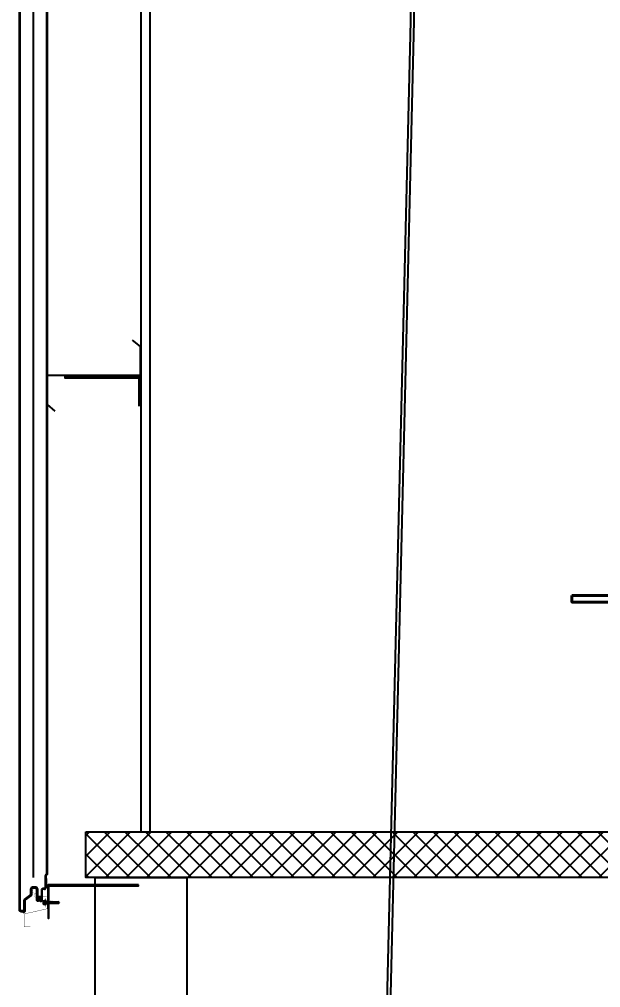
# Model space of a CAD drawing. Header units: millimetres. Extents: x -9083 to 924194, y -232449 to 321637.
# Drawn here: x 342024 to 345550, y -3701 to 2179 of the extents above; entities that cross this region are included whole.
import ezdxf

# ---------------------------------------------------------------- set-up
doc = ezdxf.new("R2010")
doc.units = ezdxf.units.MM
doc.header["$LTSCALE"] = 400
doc.header["$MEASUREMENT"] = 0
doc.layers.get('0').update_dxf_attribs({"lineweight": 0, "true_color": 0xff1414})
for name, color, linetype in [('A-TEXT35', 6, 'Continuous'), ('ELE', 2, 'Continuous'), ('REV. CLOUD', 2, 'Continuous'), ('SEC', 4, 'Continuous'), ('SS', 1, 'Continuous')]:
    doc.layers.add(name, color=color, linetype=linetype)
doc.styles.add('ROMANT', font='romant.shx')
doc.linetypes.add('BATTING', pattern='A,0.0001,-0.1,[134,ltypeshp.shx,S=0.1,R=0,X=-0.1,Y=0],-0.2,[134,ltypeshp.shx,S=0.1,R=180,X=0.1,Y=0],-0.1', length=0.4001)

# ---------------------------------------------------------------- blocks, each defined once
blk = doc.blocks.new('SYMB204')
at = {"color": 0, "linetype": 'ByBlock'}
for p, q in [((-160, 0), (-196, -42.9)), ((0, 0), (-160, 0)), ((0, -512), (0, 0)), ((196, -469.1), (160, -512)), ((160, -512), (0, -512))]:
    blk.add_line(p, q, dxfattribs=at)
at = {"color": 0}
blk.add_lwpolyline([(-162.1, -512), (-4.6, -512), (-4.6, -98.5), (-12, -98.5), (-12, -505.9), (-164.5, -505.9)], close=True, dxfattribs=at)
blk = doc.blocks.new('A$C33A10C2B')
at = {"const_width": 0.0072}
blk.add_lwpolyline([(0.679, 0.769), (0.635, 0.518), (0.064, 0.518), (0.064, 0.004), (0.004, 0.004), (0.004, 0.578), (0.585, 0.578), (0.619, 0.775)], dxfattribs=at)
at = {"linetype": 'Continuous', "const_width": 0.0072}
blk.add_lwpolyline([(0.66, 0.995, -1), (0.66, 0.767, -1), (0.66, 0.995)], format="xyb", dxfattribs=at)
blk = doc.blocks.new('A$C06ED2CFB')
for p, q in [((0, 0.95), (0, 0.949)), ((0.011, 0.961), (0.317, 0.961)), ((0.011, 0.937), (0.317, 0.937)), ((0.047, 1.067), (0.047, 0.968)), ((0.058, 1.078), (0.083, 1.078)), ((0.083, 1.078), (0.246, 1.078)), ((0.094, 0.884), (0.234, 0.909)), ((0.094, 0.884), (0.117, 0.898)), ((0.094, 0.884), (0.117, 0.879)), ((0.094, 0.837), (0.234, 0.862)), ((0.094, 0.837), (0.117, 0.851)), ((0.094, 0.837), (0.117, 0.832)), ((0.094, 0.791), (0.234, 0.815)), ((0.094, 0.791), (0.117, 0.804)), ((0.094, 0.791), (0.117, 0.785)), ((0.094, 0.744), (0.234, 0.768)), ((0.094, 0.744), (0.117, 0.758)), ((0.094, 0.744), (0.117, 0.738)), ((0.094, 0.697), (0.234, 0.722)), ((0.094, 0.697), (0.117, 0.711)), ((0.094, 0.697), (0.117, 0.691)), ((0.094, 0.65), (0.234, 0.675)), ((0.094, 0.65), (0.117, 0.664)), ((0.107, 1.078), (0.221, 1.078)), ((0.117, 1.063), (0.117, 0.961)), ((0.117, 0.937), (0.117, 0.898)), ((0.117, 0.898), (0.211, 0.915)), ((0.117, 0.879), (0.211, 0.895)), ((0.117, 0.879), (0.117, 0.851)), ((0.117, 0.851), (0.211, 0.868)), ((0.117, 0.832), (0.211, 0.848)), ((0.117, 0.832), (0.117, 0.804)), ((0.117, 0.804), (0.211, 0.821)), ((0.117, 0.785), (0.211, 0.801)), ((0.117, 0.785), (0.117, 0.758)), ((0.117, 0.758), (0.211, 0.774)), ((0.117, 0.738), (0.211, 0.755)), ((0.117, 0.738), (0.117, 0.711)), ((0.117, 0.711), (0.211, 0.727)), ((0.117, 0.691), (0.211, 0.708)), ((0.117, 0.691), (0.117, 0.664)), ((0.117, 0.664), (0.211, 0.68)), ((0.117, 0.644), (0.211, 0.661)), ((0.211, 1.063), (0.211, 0.961)), ((0.211, 0.937), (0.211, 0.915)), ((0.211, 0.915), (0.234, 0.909)), ((0.211, 0.895), (0.234, 0.909)), ((0.211, 0.895), (0.211, 0.868)), ((0.211, 0.868), (0.234, 0.862)), ((0.211, 0.848), (0.234, 0.862)), ((0.211, 0.848), (0.211, 0.821)), ((0.211, 0.821), (0.234, 0.815)), ((0.211, 0.801), (0.234, 0.815)), ((0.211, 0.801), (0.211, 0.774)), ((0.211, 0.774), (0.234, 0.768)), ((0.211, 0.755), (0.234, 0.768)), ((0.211, 0.755), (0.211, 0.727)), ((0.211, 0.727), (0.234, 0.722)), ((0.211, 0.708), (0.234, 0.722)), ((0.211, 0.708), (0.211, 0.68)), ((0.211, 0.68), (0.234, 0.675)), ((0.211, 0.661), (0.234, 0.675)), ((0.211, 0.661), (0.211, 0.633)), ((0.246, 1.078), (0.27, 1.078)), ((0.281, 1.067), (0.281, 0.968)), ((0.328, 0.95), (0.328, 0.949)), ((0.094, 0.65), (0.117, 0.644)), ((0.094, 0.603), (0.234, 0.628)), ((0.094, 0.603), (0.117, 0.617)), ((0.094, 0.603), (0.117, 0.597)), ((0.094, 0.556), (0.234, 0.581)), ((0.094, 0.556), (0.117, 0.57)), ((0.094, 0.556), (0.117, 0.551)), ((0.094, 0.509), (0.234, 0.534)), ((0.094, 0.509), (0.117, 0.523)), ((0.094, 0.509), (0.117, 0.504)), ((0.094, 0.462), (0.234, 0.487)), ((0.094, 0.462), (0.117, 0.476)), ((0.094, 0.462), (0.117, 0.457)), ((0.117, 0.644), (0.117, 0.617)), ((0.117, 0.617), (0.211, 0.633)), ((0.117, 0.597), (0.211, 0.614)), ((0.117, 0.597), (0.117, 0.57)), ((0.117, 0.57), (0.211, 0.587)), ((0.117, 0.551), (0.211, 0.567)), ((0.117, 0.551), (0.117, 0.523)), ((0.117, 0.523), (0.211, 0.54)), ((0.117, 0.504), (0.211, 0.52)), ((0.117, 0.504), (0.117, 0.476)), ((0.117, 0.476), (0.211, 0.493)), ((0.117, 0.457), (0.211, 0.473)), ((0.117, 0.457), (0.117, 0.027)), ((0.117, 0.457), (0.117, 0.429)), ((0.117, 0.41), (0.117, 0.383)), ((0.117, 0.027), (0.137, 0.257)), ((0.164, 0), (0.117, 0.027)), ((0.136, 0.423), (0.234, 0.44)), ((0.136, 0.423), (0.16, 0.437)), ((0.136, 0.423), (0.16, 0.417)), ((0.16, 0.437), (0.211, 0.446)), ((0.16, 0.417), (0.211, 0.426)), ((0.164, 0), (0.192, 0.12)), ((0.164, 0), (0.211, 0.027)), ((0.182, 0.01), (0.202, 0.24)), ((0.211, 0.633), (0.234, 0.628)), ((0.211, 0.614), (0.234, 0.628)), ((0.211, 0.614), (0.211, 0.587)), ((0.211, 0.587), (0.234, 0.581)), ((0.211, 0.567), (0.234, 0.581)), ((0.211, 0.567), (0.211, 0.54)), ((0.211, 0.54), (0.234, 0.534)), ((0.211, 0.52), (0.234, 0.534)), ((0.211, 0.52), (0.211, 0.493)), ((0.211, 0.493), (0.234, 0.487)), ((0.211, 0.473), (0.234, 0.487)), ((0.211, 0.473), (0.211, 0.446)), ((0.211, 0.446), (0.234, 0.44)), ((0.211, 0.426), (0.234, 0.44)), ((0.211, 0.426), (0.211, 0.027)), ((0.211, 0.426), (0.211, 0.399))]:
    blk.add_line(p, q)
for centre, radius, start, end in [((0.011, 0.95), 0.0112, 90, 180), ((0.011, 0.949), 0.0112, 180, 270), ((0.039, 0.968), 0.0075, 270, 0), ((0.058, 1.067), 0.0112, 90, 180), ((0.07, 0.961), 0.112, 65.27836, 101.79283), ((0.164, 0.961), 0.112, 65.27836, 114.72164), ((0.258, 0.961), 0.112, 78.20717, 114.72164), ((0.27, 1.067), 0.0112, 0, 90), ((0.289, 0.968), 0.0075, 180, 270), ((0.317, 0.95), 0.0112, 0, 90), ((0.317, 0.949), 0.0112, 270, 0), ((0.156, 0.196), 0.0639, 44.14546, 107.05383)]:
    blk.add_arc(centre, radius, start, end)

msp = doc.modelspace()

# ---------------------------------------------------------------- hatches: boundary and pattern name
at = {"layer": 'REV. CLOUD', "linetype": 'Continuous'}
h = msp.add_hatch(dxfattribs=at)
h.set_pattern_fill('ANSI37', color=253, scale=27.771526)
h.set_pattern_definition([(45, (-321128007.475, 41328283.63), (-62.348853742, 62.348853742), []), (135, (-321128007.475, 41328283.63), (-62.348853742, -62.348853742), [])])
h.paths.add_polyline_path([(342426.75041, -2754.6905), (354643.97431, -2754.6905), (354643.97431, -3032.40576), (342426.75041, -3032.40576)])

# ---------------------------------------------------------------- linework, layer by layer
at = {"layer": 'A-TEXT35'}
msp.add_lwpolyline([(342426.75041, -2754.6905), (354643.97431, -2754.6905), (354643.97431, -3032.40576), (342426.75041, -3032.40576)], close=True, dxfattribs=at)
at = {"layer": 'ELE', "color": 2, "linetype": 'Continuous'}
msp.add_line((342761.62209, -2754.6905), (342761.62209, 4797.37309), dxfattribs=at)
at = {"layer": 'ELE', "color": 6}
for p, q in [((342029.12828, -3230.67191), (342029.12829, 3623.55812)), ((342188.64113, 3623.55812), (342188.64113, -3012.99828)), ((342191.41829, 3626.33527), (342191.41829, -3014.14862)), ((342188.64113, -3012.99828), (342180.2762, -3021.36321)), ((342180.2762, -3021.36321), (342180.2762, -3096.62921)), ((342191.41829, -3014.14862), (342183.05335, -3022.51355)), ((342183.05335, -3022.51355), (342183.05335, -3096.62921)), ((342091.87118, -3103.71209), (342091.87118, -3136.48719)), ((342122.88414, -3091.83065), (342103.75262, -3091.83065)), ((342134.76558, -3169.96671), (342134.76558, -3103.71209)), ((342157.9561, -3109.38356), (342157.9561, -3169.96671)), ((342160.73325, -3109.38356), (342160.73325, -3169.96671)), ((342176.67618, -3100.22924), (342167.11042, -3100.22924)), ((342176.67618, -3103.00639), (342167.11042, -3103.00639)), ((342050.64334, -3173.06253), (342050.64334, -3237.98435)), ((342091.5137, -3137.19168), (342054.7931, -3164.04089)), ((342137.23278, -3170.83962), (342135.63849, -3170.83962)), ((342138.10569, -3147.6466), (342138.10569, -3169.96671)), ((342144.79031, -3169.96671), (342144.79031, -3144.45802)), ((342147.56747, -3169.96671), (342147.56747, -3144.45802)), ((342154.35607, -3173.56673), (342151.16749, -3173.56673)), ((342154.35607, -3176.34388), (342151.16749, -3176.34388)), ((342039.03573, -3234.7334), (342033.18978, -3234.7334)), ((342049.21939, -3238.66134), (342048.54901, -3238.11569))]:
    msp.add_line(p, q, dxfattribs=at)
at = {"layer": 'ELE', "color": 1, "linetype": 'Continuous'}
msp.add_lwpolyline([(342817.16515, -2754.6905), (342817.16515, 4374.68422), (344396.88503, 4374.68422), (344396.88503, 2168.37249), (344070.44558, -11337.40283)], dxfattribs=at)
at = {"layer": 'ELE', "color": 2, "linetype": 'Continuous'}
msp.add_lwpolyline([(344094.71686, -11337.40283), (344419.07953, 2167.3478), (344419.07953, 4374.68422), (344396.88503, 4374.68422)], dxfattribs=at)
at = {"layer": 'ELE', "color": 6}
msp.add_lwpolyline([(342143.60995, -3147.6466), (342143.60995, -3169.96671, -0.4142135624), (342137.23278, -3176.34388), (342135.63849, -3176.34388, -0.4142135624), (342129.26131, -3169.96671), (342129.26131, -3103.71209, 0.4142135624), (342122.88414, -3097.33492), (342103.75262, -3097.33492, 0.4142135624), (342097.37545, -3103.71209), (342097.37545, -3136.48719, -0.2216976135), (342095.09739, -3141.37243), (342058.42566, -3168.17728, 0.2216976135), (342056.1476, -3173.06253), (342056.1476, -3237.98435, -0.6318317302), (342045.7447, -3242.93024), (342045.07432, -3242.38459, 0.172478306), (342039.03573, -3240.23767), (342033.18978, -3240.23767, -0.4142135624), (342023.62402, -3230.67191), (342023.62402, 3626.33527), (342191.41829, 3626.33527)], format="xyb", dxfattribs=at)
at = {"layer": 'ELE', "color": 4}
msp.add_lwpolyline([(342483.90661, -13810.26177), (342483.90661, -3032.40576), (343039.33712, -3032.40576), (343039.33712, -13810.26177)], dxfattribs=at)
at = {"layer": 'ELE', "color": 6}
for centre, radius, start, end in [((342103.75262, -3103.71209), 11.88144, 89.999999807, 179.999999977), ((342122.88414, -3103.71209), 11.88144, 0.000000023, 90.000000193), ((342167.11042, -3109.38356), 9.15433, 90, 180.00000003), ((342167.11042, -3109.38356), 6.37717, 90, 180.000000047), ((342176.67618, -3096.62921), 3.60002, 270, 0), ((342176.67618, -3096.62921), 6.37717, 270, 0.000000047), ((342062.52478, -3173.06253), 11.88144, 130.597061049, 180.00000022), ((342090.99827, -3136.48719), 0.87291, 306.190533832, 0), ((342135.63849, -3169.96671), 0.87291, 180.000000664, 270), ((342137.23278, -3169.96671), 0.87291, 270.000002651, 0.000000664), ((342151.16749, -3169.96671), 6.37717, 179.999999953, 270), ((342151.16749, -3169.96671), 3.60002, 180, 270), ((342154.35607, -3169.96671), 3.60002, 270, 0), ((342154.35607, -3169.96671), 6.37717, 270, 0.000000047), ((342033.18978, -3230.67191), 4.06149, 179.999999857, 270), ((342039.03573, -3249.80343), 15.07003, 50.856013454, 89.999999847), ((342049.77043, -3237.98435), 0.87291, 230.856012037, 359.999999336)]:
    msp.add_arc(centre, radius, start, end, dxfattribs=at)
at = {"layer": 'SEC', "color": 6, "linetype": 'Continuous', "const_width": 2.05691}
msp.add_lwpolyline([(342192.30558, -3037.76663), (342192.30558, -3222.21241), (342053.0524, -3253.85712), (342053.0524, -3332.96888), (342053.0524, -3332.96888), (342090.25268, -3332.96888)], dxfattribs=at)
at = {"layer": 'SEC', "color": 6, "linetype": 'Continuous'}
msp.add_lwpolyline([(342745.839, -3077.95834), (342197.53678, -3077.95834), (342197.53678, -3278.90222), (342202.8109, -3278.90222), (342202.8109, -3083.23245), (342745.839, -3083.23245), (342745.839, -3077.95834)], dxfattribs=at)
at = {"layer": 'SS', "color": 8, "linetype": 'BATTING', "ltscale": 0.2}
msp.add_lwpolyline([(342107.52115, 3626.33527), (342107.52115, -3032.39765)], dxfattribs=at)

# ---------------------------------------------------------------- block references
at = {"layer": 'ELE', "color": 3, "linetype": 'Continuous', "xscale": 1.102325285831922, "yscale": 1.102325285831922, "zscale": 1.102325285831922, "rotation": 90.0000013128429}
msp.add_blockref('SYMB204', (342191.41829, 15.62677), dxfattribs=at)
at = {"layer": 'ELE', "color": 2, "linetype": 'Continuous', "xscale": -109.8774514132127, "yscale": 109.8774514132127, "zscale": 109.8774514132127}
msp.add_blockref('A$C33A10C2B', (342189.0045, -3213.56554), dxfattribs=at)
at = {"layer": 'ELE', "color": 2, "xscale": -89.30839250899166, "yscale": 89.30839250899166, "zscale": 89.30839250899166, "rotation": 90}
msp.add_blockref('A$C06ED2CFB', (342265.31428, -3170.24175), dxfattribs=at)

# ---------------------------------------------------------------- texts
at = {"color": 111, "linetype": 'ByBlock', "insert": (346959.4751, -1299.65045), "char_height": 839.810942, "attachment_point": 5, "style": 'ROMANT'}
msp.add_mtext('+3.55', dxfattribs=at)

doc.saveas('drawing.dxf')
